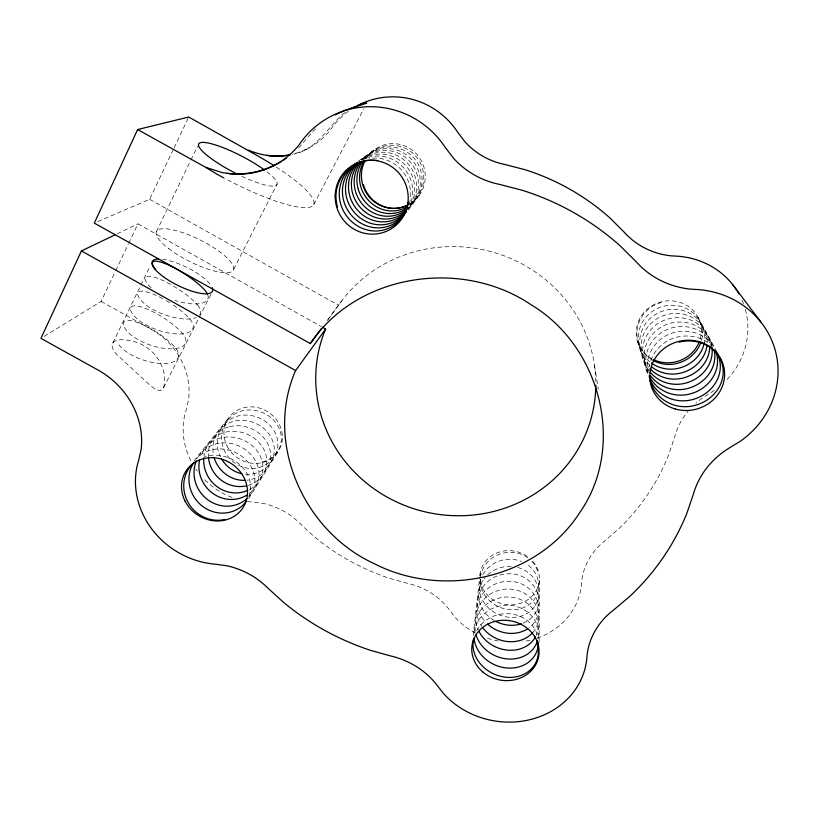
<?xml version="1.0" encoding="UTF-8"?>
<svg xmlns="http://www.w3.org/2000/svg" width="819" height="819" viewBox="0 0 819 819"><rect width="100%" height="100%" fill="white"/><g stroke="black" fill="none" stroke-linecap="round" stroke-linejoin="round"><path stroke-width="0.61" stroke-dasharray="4.09 3.07" d="M539.137 641.983L539.393 578.941M473.167 635.442L479.739 577.334M479.883 576.074L480.169 573.546M163.513 387.868C168.97 367.956 153.593 346.652 134.244 341.666A32.76 12.08 25.4 0 0 117.066 354.791L150.092 385.339L155.989 389.67L160.504 390.714L163.513 387.868L198.659 318.468M44.175 336.394L101.095 301.402L115.192 271.765M115.735 270.618L128.204 244.39M128.747 243.253L137.961 223.874L321.212 326.515M97.768 221.621L149.642 199.304L173.546 149.017M174.099 147.87L188.769 117.015M156.47 231.521L190.325 161.241M190.878 160.094L197.543 146.263M112.807 343.048L140.346 286.24M140.899 285.104L150.266 265.786M199.242 317.332L210.759 294.574M233.702 269.246L277.129 183.999M313.728 204.566L363.79 108.794M248.71 498.556L278.511 450.952M328.184 319.4L341.492 301.167A140.377 134.234 13.6 0 1 497.01 253.388A140.377 134.234 13.6 0 1 595.802 381.429M327.047 320.69L341.492 301.167M408.261 210.063L419.4 195.076M194.001 460.882L229.586 416.83M298.7 147.952L311.711 132.658L317.813 126.894M344.819 112.52C327.856 126.392 317.25 149.652 293.683 154.074M358.507 161.036L375.532 148.904M714.363 390.397L704.995 396.263A73.485 66.902 -11.4 0 0 695.915 403.153M304.166 150.307L306.265 149.253M117.189 233.814L137.961 223.874M101.095 301.402L151.28 329.33A68.356 61.896 42.2 0 1 188.472 400.307L186.108 409.971A71.98 66.441 32.9 0 0 191.37 461.711M149.642 199.304L338.605 305.303M698.054 317.24L716.072 350.245M637.448 341.267L647.88 375.102M594.512 365.489L598.279 389.312M162.531 259.275A33.548 10.053 26.3 0 1 211.067 285.432M247.42 501.484A71.98 66.441 32.9 0 0 253.45 502.16L263.984 503.613A65.663 58.927 27 0 1 300.02 523.587L313.288 535.851A224.826 215.182 13.4 0 0 390.479 578.624L408.057 583.486A65.5 58.364 16.8 0 1 448.239 608.343L454.709 616.789A71.785 65.182 9.1 0 0 475.358 633.067M232.064 497.42A71.98 66.441 32.9 0 1 202.682 477.62M197.215 470.997A71.98 66.441 32.9 0 1 195.792 469.011M537.121 638.134A71.785 65.182 9.1 0 0 581.551 583.466L581.848 579.944A69.451 62.275 0 0 1 605.221 540.509L619.062 528.501A224.826 215.182 13.4 0 0 668.847 454.33L674.713 436.711A73.485 66.902 -11.4 0 1 688.093 411.199M530.128 640.161A71.785 65.182 9.1 0 1 522.932 641.512M498.443 641.021A71.785 65.182 9.1 0 1 485.391 637.53M745.331 309.469A78.9 74.314 -16.7 0 1 725.951 380.692M741.922 299.928A78.9 74.314 -16.7 0 1 743.611 304.115M348.362 111.333A78.225 76.74 68.8 0 0 331.982 127.641L329.75 130.723A76.269 72.082 72.9 0 1 292.25 154.218M365.919 159.06A32.463 31.849 68.5 0 1 416.165 153.675A32.463 31.849 68.5 0 1 409.101 204.381M651.914 358.824A32.74 30.846 -16.6 0 1 639.629 318.857A32.74 30.846 -16.6 0 1 680.947 302.661A32.74 30.846 -16.6 0 1 699.917 340.008M532.759 561.322A29.791 27.047 9.1 0 1 521.324 603.009A29.791 27.047 9.1 0 1 480.169 580.323M479.995 575.235A29.791 27.047 9.1 0 1 497.972 552.508A29.791 27.047 9.1 0 1 528.818 557.544M276.249 167.076A86.794 17.742 27.5 0 1 309.521 207.289A86.794 17.742 27.5 0 1 224.744 178.429M266.963 171.867A44.103 8.999 27.5 0 1 274.549 185.995A44.103 8.999 27.5 0 1 241.861 176.31M118.909 344.809A32.514 13.903 18.6 0 0 160.258 363.462A32.514 13.903 18.6 0 0 175.706 348.229A32.504 9.06 32.2 0 0 138.309 322.84A32.504 9.06 32.2 0 0 126.116 329.996A32.647 13.575 18.8 0 0 167.66 348.72A32.647 13.575 18.8 0 0 182.913 333.927A32.647 8.681 32.3 0 0 145.383 308.394A32.647 8.681 32.3 0 0 133.395 315.049A32.78 13.237 19.1 0 0 175.123 333.845A32.78 13.237 19.1 0 0 190.182 319.502A32.801 8.292 32.4 0 0 171.396 303.839M162.858 298.73A32.801 8.292 32.4 0 0 140.735 299.969A32.914 12.899 19.3 0 0 167.455 315.684A32.914 12.899 19.3 0 0 196.191 317.506M166.288 300.675A32.801 8.292 32.4 0 1 169.707 302.754M197.522 304.955A32.914 12.899 19.3 0 1 199.375 315.325M207.821 295.024A33.047 12.551 19.5 0 1 175.112 300.471M151.157 287.827A33.047 12.551 19.5 0 1 148.147 284.746A32.955 7.903 32.6 0 1 159.695 279.136A32.955 7.903 32.6 0 1 197.522 304.955M410.299 203.522A32.238 30.6 65.7 0 0 422.522 168.622A32.463 32.115 -85.9 0 0 364.967 159.674M407.647 208.773A33.651 31.88 64.5 0 0 417.168 174.826A33.876 33.569 -89.2 0 0 361.005 160.514M409.991 204.883A32.699 31.02 65.3 0 0 420.792 170.639A32.924 32.586 -86.9 0 0 363.585 159.859M363.687 158.599A33.395 33.067 -87.9 0 1 419.011 172.696A33.169 31.439 64.9 0 1 409.602 206.173M361.455 159.603A34.378 34.081 89.4 0 1 415.274 177.027A34.152 32.33 64.1 0 1 408.517 208.579M409.346 203.808A35.76 33.753 62.9 0 0 409.244 184.019A35.964 35.698 83.8 0 0 369.154 158.538M361.363 160.033A35.422 35.145 85.9 0 1 411.312 181.613A35.207 33.262 63.3 0 1 409.991 205.159M362.254 159.101A34.889 34.603 87.8 0 1 413.329 179.279A34.674 32.791 63.7 0 1 409.019 208.006M409.101 207.105A35.207 33.262 63.3 0 1 408.087 208.968M262.019 462.018A29.679 26.003 20.4 0 0 279.617 429.586A29.679 26.003 20.4 0 0 242.086 410.851A29.771 28.307 53 0 0 222.717 446.109A29.771 28.307 53 0 0 258.313 467.721A30.078 26.28 20.5 0 0 276.095 434.93A30.078 26.28 20.5 0 0 238.042 415.98A30.17 28.655 52.8 0 0 220.516 456.971M248.382 485.298A31.337 27.17 20.5 0 0 264.619 451.054A31.337 27.17 20.5 0 0 225.266 432.207A31.429 29.74 52.1 0 0 204.023 455.948M229.637 426.648A30.907 26.863 20.5 0 1 268.775 446.079A30.907 26.863 20.5 0 1 250.614 479.606A30.579 29.003 52.5 0 1 247.01 480.221M245.505 474.252A30.17 28.655 52.8 0 0 254.514 473.577A30.487 26.577 20.5 0 0 272.481 440.427A30.487 26.577 20.5 0 0 233.906 421.242A30.579 29.003 52.5 0 0 213.616 455.599M208.497 457.667A30.999 29.371 52.3 0 1 229.637 426.648M248.761 496.713A33.2 28.44 20.6 0 0 240.868 465.632A33.2 28.44 20.6 0 0 206.439 456.101A33.292 31.327 51.1 0 0 204.525 456.644M249.375 495.997A32.719 28.112 20.6 0 0 247.952 462.151A32.719 28.112 20.6 0 0 211.353 449.866A32.811 30.917 51.4 0 0 196.58 458.763M249.375 489.567A31.787 27.477 20.6 0 0 259.469 454.545A31.787 27.477 20.6 0 0 220.761 437.93A31.88 30.129 51.8 0 0 200.635 456.378M249.764 493.11A32.248 27.785 20.6 0 0 253.91 458.231A32.248 27.785 20.6 0 0 216.124 443.806A32.34 30.518 51.6 0 0 197.246 458.937M481.193 587.571A29.904 26.003 23.8 0 0 517.055 609.418A29.904 26.003 23.8 0 0 537.776 579.033A29.781 27.559 -11.3 0 0 526.341 563.943M481.193 587.561A29.392 27.242 -11.5 0 1 480.2 579.125M480.354 577.415A29.392 27.242 -11.5 0 1 498.392 554.647A29.392 27.242 -11.5 0 1 527.999 557.934M531.941 561.445A29.392 27.242 -11.5 0 1 537.817 571.857M480.671 579.545A29.781 27.559 -11.3 0 0 480.395 594.932A30.303 26.29 23.8 0 0 516.728 617.096A30.303 26.29 23.8 0 0 537.714 586.404A30.18 27.887 -11.1 0 0 517.669 567.444M482.811 574.682A29.781 27.559 -11.3 0 1 521.488 561.455M537.612 601.77A31.009 28.563 -10.6 0 0 499.692 582.483A31.009 28.563 -10.6 0 0 477.866 618.263A31.593 27.17 23.8 0 0 481.828 626.484M523.136 623.177A30.723 26.577 23.8 0 0 537.663 593.98A30.59 28.225 -10.9 0 0 500.266 574.928A30.59 28.225 -10.9 0 0 478.726 610.278A31.153 26.873 23.8 0 0 486.179 622.716M494.348 620.567A30.723 26.577 23.8 0 1 479.576 602.508A30.18 27.887 -11.1 0 1 482.964 580.456M537.612 601.77A31.153 26.873 23.8 0 1 529.043 627.825M483.998 578.961A30.18 27.887 -11.1 0 1 485.145 577.518M487.694 574.846A30.18 27.887 -11.1 0 1 512.1 566.492M532.698 632.575A31.593 27.17 23.8 0 0 537.561 609.776A31.439 28.921 -10.4 0 0 499.109 590.253A31.439 28.921 -10.4 0 0 476.975 626.484A32.054 27.477 23.8 0 0 478.245 629.903M476.781 630.487A32.821 30.027 -9.8 0 1 509.449 613.759A32.821 30.027 -9.8 0 1 537.377 635.196A33.006 28.112 23.8 0 1 538.155 638.84M474.17 632.565A32.35 29.648 -10 0 1 503.839 605.364A32.35 29.648 -10 0 1 537.438 626.484A32.514 27.785 23.8 0 1 537.929 638.963M475.255 631.347A31.89 29.279 -10.2 0 1 500.44 597.768A31.89 29.279 -10.2 0 1 537.499 618.007A32.054 27.477 23.8 0 1 536.343 635.268M701.555 340.274A32.719 29.33 -16.7 0 0 663.236 306.388A32.944 31.869 -13.2 0 0 639.148 330.374A32.944 31.869 -13.2 0 0 649.784 361.824M653.224 360.503A32.484 31.429 -13.8 0 1 637.223 329.074A32.484 31.429 -13.8 0 1 661.517 302.498M648.843 370.536A34.439 33.262 -11.4 0 1 668.703 318.796A34.183 30.487 -16.1 0 1 709.602 344.41M707.217 341.718A33.681 30.088 -16.3 0 0 666.83 314.537A33.927 32.78 -12 0 0 648.546 367.178M649.805 365.264A33.425 32.32 -12.6 0 1 640.816 333.732A33.425 32.32 -12.6 0 1 665.008 310.411A33.2 29.699 -16.5 0 1 704.289 342.874M711.916 347.215A34.705 30.897 -15.9 0 0 670.638 323.177A34.971 33.743 -10.9 0 0 648.187 372.092M648.976 371.335A36.66 35.299 -9.2 0 1 649.078 369.123M649.324 366.922A36.66 35.299 -9.2 0 1 649.713 364.742M650.9 360.462A36.66 35.299 -9.2 0 1 676.811 337.172A36.364 32.187 -15.3 0 1 711.834 346.038M713.001 345.874A35.79 31.746 -15.5 0 0 674.692 332.35A36.077 34.767 -9.7 0 0 647.849 372.512M647.993 373.444A35.514 34.255 -10.3 0 1 672.634 327.692A35.237 31.317 -15.7 0 1 713.042 346.335M168.489 248.444A43.028 11.957 26.6 0 0 232.811 270.884A43.028 11.957 26.6 0 0 183.569 232.924A43.028 11.957 26.6 0 0 168.489 248.444M227.037 445.915A29.873 27.57 32.9 0 0 277.549 452.385A29.873 27.57 32.9 0 0 254.904 407.115A29.873 27.57 32.9 0 0 227.037 445.915"/><path stroke-width="1.23" d="M322.328 327.139L325.655 329.003L324.908 330.692A140.377 134.234 13.6 0 0 429.832 512.889A140.377 134.234 13.6 0 0 595.822 385.104M325.655 329.003L295.608 370.546C263.994 442.577 303.88 531.285 373.781 563.441C442.516 599.119 536.773 579.125 579.535 512.919C626.658 445.905 600.204 346.314 531.408 304.944C462.581 258.087 357.524 273.065 310.319 343.55L94.308 223.106L137.623 129.535L188.769 117.015L257.371 155.702A86.794 17.742 27.5 0 1 274.365 165.868M114.885 234.91L81.429 250.931L40.95 338.37L98.075 370.055A77.559 68.878 41 0 1 141.063 449.938L138.524 460.759A81.634 74.027 32.2 0 0 215.54 564.189L227.426 565.888A74.15 65.111 26.8 0 1 268.243 588.421L283.313 602.18A256.255 242.168 14.6 0 0 370.69 650.388L390.561 655.937A73.945 64.414 17.2 0 1 436.025 683.906L443.366 693.345A81.378 72.451 10 0 0 530.62 719.502A81.378 72.451 10 0 0 586.906 657.493L587.243 653.582A78.952 69.38 1.3 0 1 613.861 609.797L629.647 596.498A256.255 242.168 14.6 0 0 686.68 513.738L693.478 493.949A84.101 75.348 -9.5 0 1 728.357 448.546L740.325 441.246A90.428 84.316 -13.7 0 0 774.846 348.976A90.428 84.316 -13.7 0 0 695.638 289.424L690.724 289.158A90.131 84.971 -32.7 0 1 636.517 262.111L620.259 245.915A256.255 242.168 14.6 0 0 522.072 190.213L499.416 184.357A89.537 86.906 -64.9 0 1 453.634 158.395L445.26 147.42A89.527 87.49 59.9 0 0 301.177 141.892L298.648 145.413A87.633 82.187 69.7 0 1 230.712 173.863L222.256 172.594L205.835 167.393L137.623 129.535M310.319 343.55L321.478 328.45M283.65 160.104L286.568 158.087M281.675 161.323C265.479 170.987 246.079 175.747 227.293 173.27M351.064 108.415L363.575 103.102L366.738 103.163L344.523 110.452L335.084 114.936M289.926 154.996C275.962 157.77 261.333 155.559 248.28 150.112M266.84 155.323L270.045 155.743A76.269 72.082 72.9 0 0 289.824 154.74M81.429 250.931L295.608 370.546M205.835 167.393L216.267 173.792A86.794 17.742 27.5 0 0 223.669 177.856M732.565 284.439L760.769 321.928M212.264 287.623A33.548 10.053 26.3 0 1 175.235 284.08A33.548 10.053 26.3 0 1 158.21 259.039M737.161 290.94A78.9 74.314 -16.7 0 0 675.798 256.101L671.519 255.876A78.235 74.12 -35.8 0 1 624.293 232.289L610.114 218.13A224.826 215.182 13.4 0 0 524.59 169.574L504.873 164.486A77.918 75.461 -65.2 0 1 465.018 141.861L457.739 132.279A78.225 76.74 68.8 0 0 358.231 105.231M737.755 291.902A78.9 74.314 -16.7 0 1 738.892 293.857M407.33 205.303A32.463 31.849 68.5 0 1 370.526 198.362A32.463 31.849 68.5 0 1 364.946 160.831M699.242 341.871A32.74 30.846 -16.6 0 1 653.685 359.715M237.612 174.263A44.103 8.999 27.5 0 1 201.177 142.526A44.103 8.999 27.5 0 1 264.424 169.963M155.62 269.4A33.108 7.504 32.7 0 1 166.943 264.312A33.108 7.504 32.7 0 1 204.914 290.284A33.047 12.551 19.5 0 1 207.473 294.113M363.892 161.404A32.463 32.115 -85.9 0 0 360.872 186.978A32.699 31.02 65.3 0 0 406.756 207.033M408.671 204.535A32.238 30.6 65.7 0 1 363.421 184.777M405.63 211.456A34.152 32.33 64.1 0 1 352.774 193.98A33.876 33.569 -89.2 0 1 359.572 162.09M406.47 208.569A33.169 31.439 64.9 0 1 358.251 189.24M407.647 208.773A33.651 31.88 64.5 0 1 355.548 191.574A33.395 33.067 -87.9 0 1 360.954 161.773M358.251 189.24A32.924 32.586 -86.9 0 1 362.397 161.548M358.251 162.5A34.378 34.081 89.4 0 0 349.908 196.458A34.674 32.791 63.7 0 0 374.733 220.813A34.674 32.791 63.7 0 0 406.48 211.302M408.149 202.232A36.323 34.255 62.5 0 1 376.556 230.989A36.323 34.255 62.5 0 1 340.776 204.361A35.964 35.698 83.8 0 1 356.511 163.216M357.565 162.336A35.422 35.145 85.9 0 0 343.919 201.638A35.76 33.753 62.9 0 0 372.696 227.426A35.76 33.753 62.9 0 0 405.978 211.793M405.722 212.479A35.207 33.262 63.3 0 1 373.208 223.986A35.207 33.262 63.3 0 1 346.959 199.007A34.889 34.603 87.8 0 1 356.992 163.022M337.53 207.166A36.527 36.282 81.2 0 1 377.784 160.585M245.178 480.354A30.579 29.003 52.5 0 1 214.087 457.442M246.611 485.78A30.999 29.371 52.3 0 1 208.497 457.667M203.808 457.852A31.429 29.74 52.1 0 0 242.485 492.137A31.787 27.477 20.6 0 0 247.737 490.366M241.871 473.71A30.17 28.655 52.8 0 1 221.396 458.64M196.427 460.688A32.34 30.518 51.6 0 0 201.894 494.226A32.34 30.518 51.6 0 0 233.886 505.405A32.719 28.112 20.6 0 0 246.928 498.597M246.171 501.382A33.2 28.44 20.6 0 1 229.402 512.336A32.811 30.917 51.4 0 1 195.69 499.355A32.811 30.917 51.4 0 1 193.151 463.472M246.816 495.178A32.248 27.785 20.6 0 1 238.247 498.689A31.88 30.129 51.8 0 1 199.59 460.073M224.785 519.461A33.292 31.327 51.1 0 1 187.797 501.873A33.292 31.327 51.1 0 1 194.277 462.366M521.468 623.791A30.723 26.577 23.8 0 1 496.017 621.478M527.61 628.818A31.153 26.873 23.8 0 1 487.54 624.037M532.698 632.575A31.593 27.17 23.8 0 1 482.934 627.999M537.489 640.663A32.514 27.785 23.8 0 1 507.063 658.916A32.514 27.785 23.8 0 1 476.054 634.93M535.565 636.813A32.054 27.477 23.8 0 1 507.504 650.132A32.054 27.477 23.8 0 1 479.054 631.572M538.431 642.485A33.006 28.112 23.8 0 1 510.616 668.109A33.006 28.112 23.8 0 1 475.112 643.621A32.35 29.648 -10 0 1 474.078 638.155M537.315 644.164A33.497 28.44 23.8 0 1 514.209 677.129A33.497 28.44 23.8 0 1 474.14 652.559A32.821 30.027 -9.8 0 1 473.474 639.496M701.003 342.096A32.719 29.33 -16.7 0 1 676.689 363.503A32.484 31.429 -13.8 0 1 653.224 360.503M649.917 368.714A33.927 32.78 -12 0 0 682.636 378.163A34.183 30.487 -16.1 0 0 709.684 346.345M704.289 342.874A33.2 29.699 -16.5 0 1 678.613 368.253A32.944 31.869 -13.2 0 1 651.381 363.052M706.981 345.536A33.681 30.088 -16.3 0 1 680.599 373.136A33.425 32.32 -12.6 0 1 651.34 366.605M711.916 347.215A34.705 30.897 -15.9 0 1 684.745 383.353A34.439 33.262 -11.4 0 1 650.132 372.174M650.511 380.774A36.077 34.767 -9.7 0 0 691.441 399.856A36.364 32.187 -15.3 0 0 715.734 350.89M650.46 375.655A34.971 33.743 -10.9 0 0 686.906 388.687A35.237 31.317 -15.7 0 0 714.178 350.133M649.999 380.077A36.66 35.299 -9.2 0 0 693.816 405.712A36.947 32.637 -15.1 0 0 722.44 365.233A36.947 32.637 -15.1 0 0 679.002 342.127M649.539 377.917A36.66 35.299 -9.2 0 1 649.211 375.737M715.724 351.269A35.79 31.746 -15.5 0 1 689.137 394.185A35.514 34.255 -10.3 0 1 649.815 377.324M185.114 501.187A33.886 30.723 32.2 0 0 242.219 508.814A33.886 30.723 32.2 0 0 216.206 457.985A33.886 30.723 32.2 0 0 185.114 501.187M335.176 196.345A37.152 36.302 59.6 0 0 389.844 229.637A37.152 36.302 59.6 0 0 390.069 165.673A37.152 36.302 59.6 0 0 335.176 196.345M675.276 408.998A37.52 34.982 -13.6 0 0 723.883 367.342A37.52 34.982 -13.6 0 0 662.52 349.754A37.52 34.982 -13.6 0 0 675.276 408.998M483.077 672.215A33.774 30.068 10 0 0 538.411 657.708A33.774 30.068 10 0 0 494.809 621.457A33.774 30.068 10 0 0 483.077 672.215"/></g></svg>
